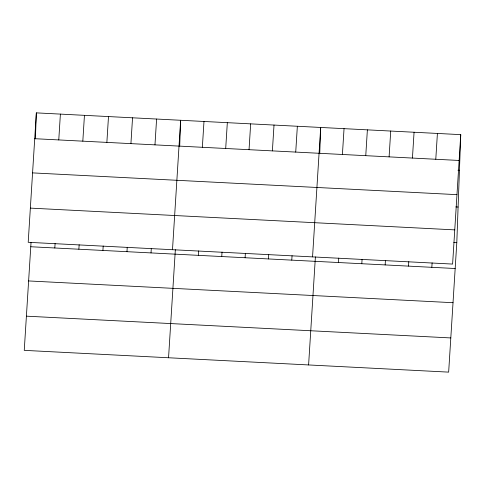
<?xml version="1.0" encoding="UTF-8"?>
<svg xmlns="http://www.w3.org/2000/svg" width="485" height="485" viewBox="0 0 485 485"><rect width="100%" height="100%" fill="white"/><g stroke="black" fill="none" stroke-linecap="round" stroke-linejoin="round"><path stroke-width="0.73" d="M35.393 138.874L36.345 112.872L460.75 134.642L456.797 242.694L448.655 372.128L24.25 350.358L31.046 242.324M179.692 146.276L180.644 120.274L172.496 249.708M319.748 153.46L320.694 127.458L312.552 256.892M36.345 112.872L28.203 242.306L452.608 264.076L460.75 134.642M58.77 139.929L60.395 114.108M54.817 247.981L55.096 243.555M82.82 141.165L84.445 115.339M78.867 249.217L79.146 244.792M106.87 142.396L108.495 116.576M102.917 250.448L103.196 246.022M130.92 143.633L132.544 117.806M126.967 251.685L127.246 247.253M154.97 144.863L156.594 119.043M151.017 252.915L151.296 248.49M168.55 357.76L175.346 249.72M202.36 147.294L203.985 121.468M198.407 255.346L198.686 250.921M225.701 148.489L227.326 122.669M221.754 256.547L222.027 252.115M249.041 149.689L250.666 123.863M245.095 257.741L245.374 253.315M272.388 150.883L274.013 125.063M268.435 258.935L268.714 254.51M295.729 152.084L297.353 126.258M291.776 260.136L292.055 255.71M308.599 364.944L315.402 256.904M342.416 154.479L344.041 128.652M338.463 262.531L338.742 258.105M365.757 155.673L367.381 129.853M361.804 263.725L362.083 259.299M389.097 156.873L390.722 131.047M385.145 264.925L385.423 260.5M412.438 158.068L414.063 132.247M408.491 266.119L408.77 261.694M435.785 159.268L437.409 133.442M431.832 267.32L432.111 262.894M34.72 138.698L459.125 160.462M457.943 170.223L459.447 170.296M32.568 172.89L456.973 194.655M455.845 206.919L458.101 207.034M30.355 208.113L454.76 229.884M453.79 242.536L456.797 242.694M30.767 246.75L455.172 268.514M28.615 280.942L453.026 302.707M26.402 316.165L450.808 337.936"/></g></svg>
